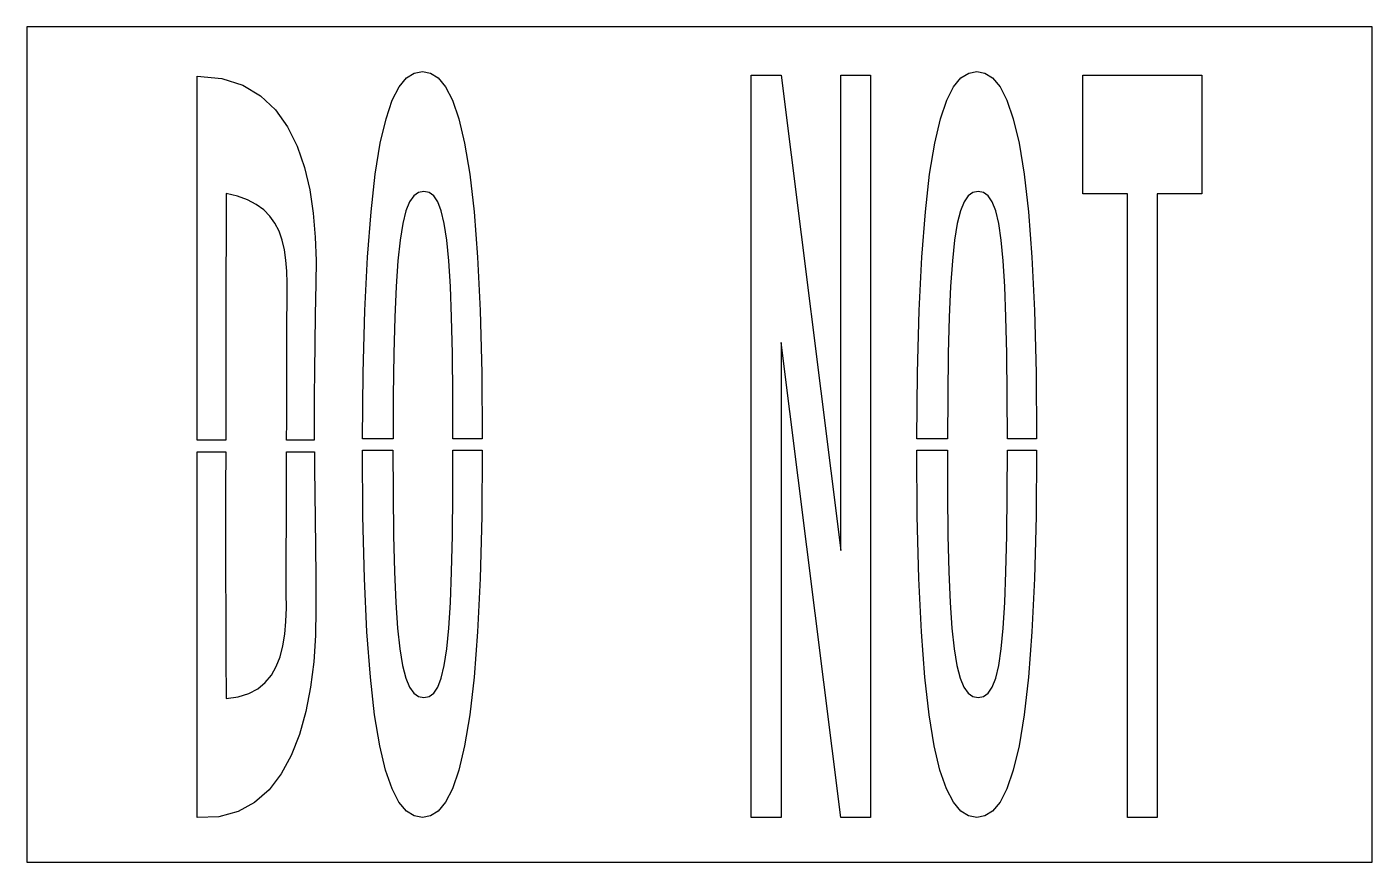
# Model space of a CAD drawing. Extents: x 0 to 87, y 0 to 54.
import ezdxf

# ---------------------------------------------------------------- set-up
doc = ezdxf.new("R2010")
doc.units = 0
doc.layers.add('CUT', color=7, linetype='Continuous')
doc.layers.add('OUTSIDE', color=1, linetype='Continuous')

msp = doc.modelspace()

# ---------------------------------------------------------------- linework, layer by layer
at = {"layer": 'CUT'}
for points in [[(17.9448, 44.9184), (18.2904, 43.4592), (18.516, 41.9472), (18.6504, 40.4112), (18.7032, 38.8896), (18.6936, 37.416), (18.6456, 35.376), (18.612, 33.5088), (18.5928, 31.7712), (18.5832, 30.1296), (18.5832, 28.5504), (18.5871, 27.2752), (16.7998, 27.2752), (16.8024, 28.5264), (16.812, 30.8112), (16.8168, 32.952), (16.8216, 34.8384), (16.8264, 36.3648), (16.8264, 37.4256), (16.8072, 38.1984), (16.7544, 38.9184), (16.6536, 39.5904), (16.5096, 40.2144), (16.308, 40.7856), (16.044, 41.304), (15.7128, 41.7648), (15.3144, 42.1728), (14.8344, 42.528), (14.2776, 42.8208), (13.6248, 43.0512), (12.8808, 43.2288), (12.8808, 40.5072), (12.876, 37.7856), (12.8712, 35.064), (12.8664, 32.3424), (12.8616, 29.6208), (12.8575, 27.2752), (11.0136, 27.2752), (11.0136, 30.8448), (11.0136, 34.8384), (11.0136, 38.832), (11.0136, 42.8256), (11.0136, 46.8192), (11.0136, 50.8128), (12.6024, 50.6688), (13.9656, 50.232), (15.1176, 49.5408), (16.0776, 48.6336), (16.8552, 47.5392), (17.4744, 46.2864)], [(28.6392, 44.4864), (28.9176, 42.0432), (29.1432, 39.1152), (29.3064, 35.6544), (29.412, 31.632), (29.4429, 27.376), (27.5533, 27.376), (27.5448, 30.144), (27.516, 32.8752), (27.4632, 35.2224), (27.3864, 37.2096), (27.2856, 38.8656), (27.156, 40.2192), (26.9928, 41.2896), (26.8008, 42.1056), (26.5752, 42.696), (26.3112, 43.0848), (26.0136, 43.3008), (25.6728, 43.3632), (25.3272, 43.3008), (25.0248, 43.0848), (24.7512, 42.696), (24.516, 42.1056), (24.3144, 41.2896), (24.1416, 40.2192), (23.9976, 38.8656), (23.8824, 37.2096), (23.796, 35.2224), (23.7336, 32.8752), (23.6952, 30.144), (23.6783, 27.376), (21.7067, 27.376), (21.7464, 31.632), (21.8568, 35.6544), (22.0248, 39.1152), (22.2552, 42.0432), (22.5288, 44.4864), (22.8552, 46.4736), (23.2248, 48.0528), (23.6328, 49.2576), (24.0744, 50.1264), (24.5496, 50.6976), (25.0536, 51.0144), (25.5768, 51.1104), (26.1, 51.0144), (26.604, 50.6976), (27.0792, 50.1264), (27.5256, 49.2576), (27.9384, 48.0528), (28.308, 46.4736)], [(52.6344, 50.8848), (54.5592, 50.8848), (54.5592, 2.8896), (52.6344, 2.8896), (48.7752, 33.5904), (48.7752, 2.8896), (46.8456, 2.8896), (46.8456, 50.8848), (48.7752, 50.8848), (52.6344, 20.1456)], [(64.4952, 44.4864), (64.7736, 42.0432), (64.9992, 39.1152), (65.1624, 35.6544), (65.268, 31.632), (65.2989, 27.376), (63.4093, 27.376), (63.4008, 30.144), (63.372, 32.8752), (63.3192, 35.2224), (63.2424, 37.2096), (63.1416, 38.8656), (63.012, 40.2192), (62.8488, 41.2896), (62.6568, 42.1056), (62.4312, 42.696), (62.1672, 43.0848), (61.8696, 43.3008), (61.5288, 43.3632), (61.1832, 43.3008), (60.8808, 43.0848), (60.6072, 42.696), (60.372, 42.1056), (60.1704, 41.2896), (59.9976, 40.2192), (59.8536, 38.8656), (59.7384, 37.2096), (59.652, 35.2224), (59.5896, 32.8752), (59.5512, 30.144), (59.5343, 27.376), (57.5627, 27.376), (57.6024, 31.632), (57.7128, 35.6544), (57.8808, 39.1152), (58.1112, 42.0432), (58.3848, 44.4864), (58.7112, 46.4736), (59.0808, 48.0528), (59.4888, 49.2576), (59.9304, 50.1264), (60.4056, 50.6976), (60.9096, 51.0144), (61.4328, 51.1104), (61.956, 51.0144), (62.46, 50.6976), (62.9352, 50.1264), (63.3816, 49.2576), (63.7944, 48.0528), (64.164, 46.4736)], [(73.1016, 2.8896), (71.1816, 2.8896), (71.1816, 43.2096), (68.3016, 43.2096), (68.3016, 50.8896), (75.9864, 50.8896), (75.9864, 43.2096), (73.1016, 43.2096)], [(18.66, 20.3856), (18.6792, 18.456), (18.6936, 16.344), (18.6648, 14.64), (18.5544, 12.9504), (18.348, 11.304), (18.0456, 9.7296), (17.6328, 8.2512), (17.1, 6.8976), (16.4472, 5.6976), (15.66, 4.6704), (14.7288, 3.8496), (13.6536, 3.264), (12.4152, 2.9328), (11.0136, 2.8896), (11.0136, 6.8832), (11.0136, 10.8768), (11.0136, 14.8704), (11.0136, 18.864), (11.0136, 22.8576), (11.0136, 26.5232), (12.8561, 26.5232), (12.852, 24.1776), (12.852, 21.456), (12.852, 18.7344), (12.8568, 16.0128), (12.8664, 13.2912), (12.8808, 10.5696), (13.668, 10.6896), (14.3496, 10.9056), (14.9256, 11.2128), (15.4152, 11.6064), (15.8136, 12.0864), (16.1304, 12.6432), (16.38, 13.272), (16.5624, 13.9728), (16.6824, 14.736), (16.7544, 15.5568), (16.7832, 16.4352), (16.7688, 17.3568), (16.7688, 17.6928), (16.7736, 18.624), (16.7784, 20.0496), (16.7832, 21.8544), (16.7928, 23.9424), (16.7976, 26.2032), (16.7983, 26.5232), (18.5924, 26.5232), (18.6024, 25.44), (18.6216, 23.8416), (18.6408, 22.1712)], [(28.9176, 11.9568), (28.6392, 9.5136), (28.308, 7.5264), (27.9384, 5.9472), (27.5256, 4.7424), (27.0792, 3.8736), (26.604, 3.3024), (26.1, 2.9856), (25.5768, 2.8896), (25.0488, 2.9856), (24.5448, 3.3024), (24.0648, 3.8736), (23.6136, 4.7424), (23.196, 5.9472), (22.8216, 7.5264), (22.4904, 9.5136), (22.212, 11.9568), (21.9912, 14.8848), (21.828, 18.3456), (21.7272, 22.368), (21.7051, 26.624), (23.6766, 26.624), (23.6808, 23.856), (23.7144, 21.1248), (23.772, 18.7776), (23.8584, 16.7904), (23.9736, 15.1344), (24.1176, 13.7808), (24.2952, 12.7104), (24.5016, 11.8944), (24.7464, 11.304), (25.02, 10.9152), (25.3272, 10.704), (25.6728, 10.6368), (26.0136, 10.704), (26.3112, 10.9152), (26.5752, 11.304), (26.8008, 11.8944), (26.9928, 12.7104), (27.156, 13.7808), (27.2856, 15.1344), (27.3864, 16.7904), (27.4632, 18.7776), (27.516, 21.1248), (27.5448, 23.856), (27.5533, 26.624), (29.4429, 26.624), (29.412, 22.368), (29.3064, 18.3456), (29.1432, 14.8848)], [(64.7736, 11.9568), (64.4952, 9.5136), (64.164, 7.5264), (63.7944, 5.9472), (63.3816, 4.7424), (62.9352, 3.8736), (62.46, 3.3024), (61.956, 2.9856), (61.4328, 2.8896), (60.9048, 2.9856), (60.4008, 3.3024), (59.9208, 3.8736), (59.4696, 4.7424), (59.052, 5.9472), (58.6776, 7.5264), (58.3464, 9.5136), (58.068, 11.9568), (57.8472, 14.8848), (57.684, 18.3456), (57.5832, 22.368), (57.5611, 26.624), (59.5326, 26.624), (59.5368, 23.856), (59.5704, 21.1248), (59.628, 18.7776), (59.7144, 16.7904), (59.8296, 15.1344), (59.9736, 13.7808), (60.1512, 12.7104), (60.3576, 11.8944), (60.6024, 11.304), (60.876, 10.9152), (61.1832, 10.704), (61.5288, 10.6368), (61.8696, 10.704), (62.1672, 10.9152), (62.4312, 11.304), (62.6568, 11.8944), (62.8488, 12.7104), (63.012, 13.7808), (63.1416, 15.1344), (63.2424, 16.7904), (63.3192, 18.7776), (63.372, 21.1248), (63.4008, 23.856), (63.4093, 26.624), (65.2989, 26.624), (65.268, 22.368), (65.1624, 18.3456), (64.9992, 14.8848)]]:
    msp.add_lwpolyline(points, close=True, dxfattribs=at)
at = {"layer": 'OUTSIDE'}
msp.add_lwpolyline([(0, 0), (87, 0), (87, 54), (0, 54)], close=True, dxfattribs=at)

doc.saveas('drawing.dxf')
